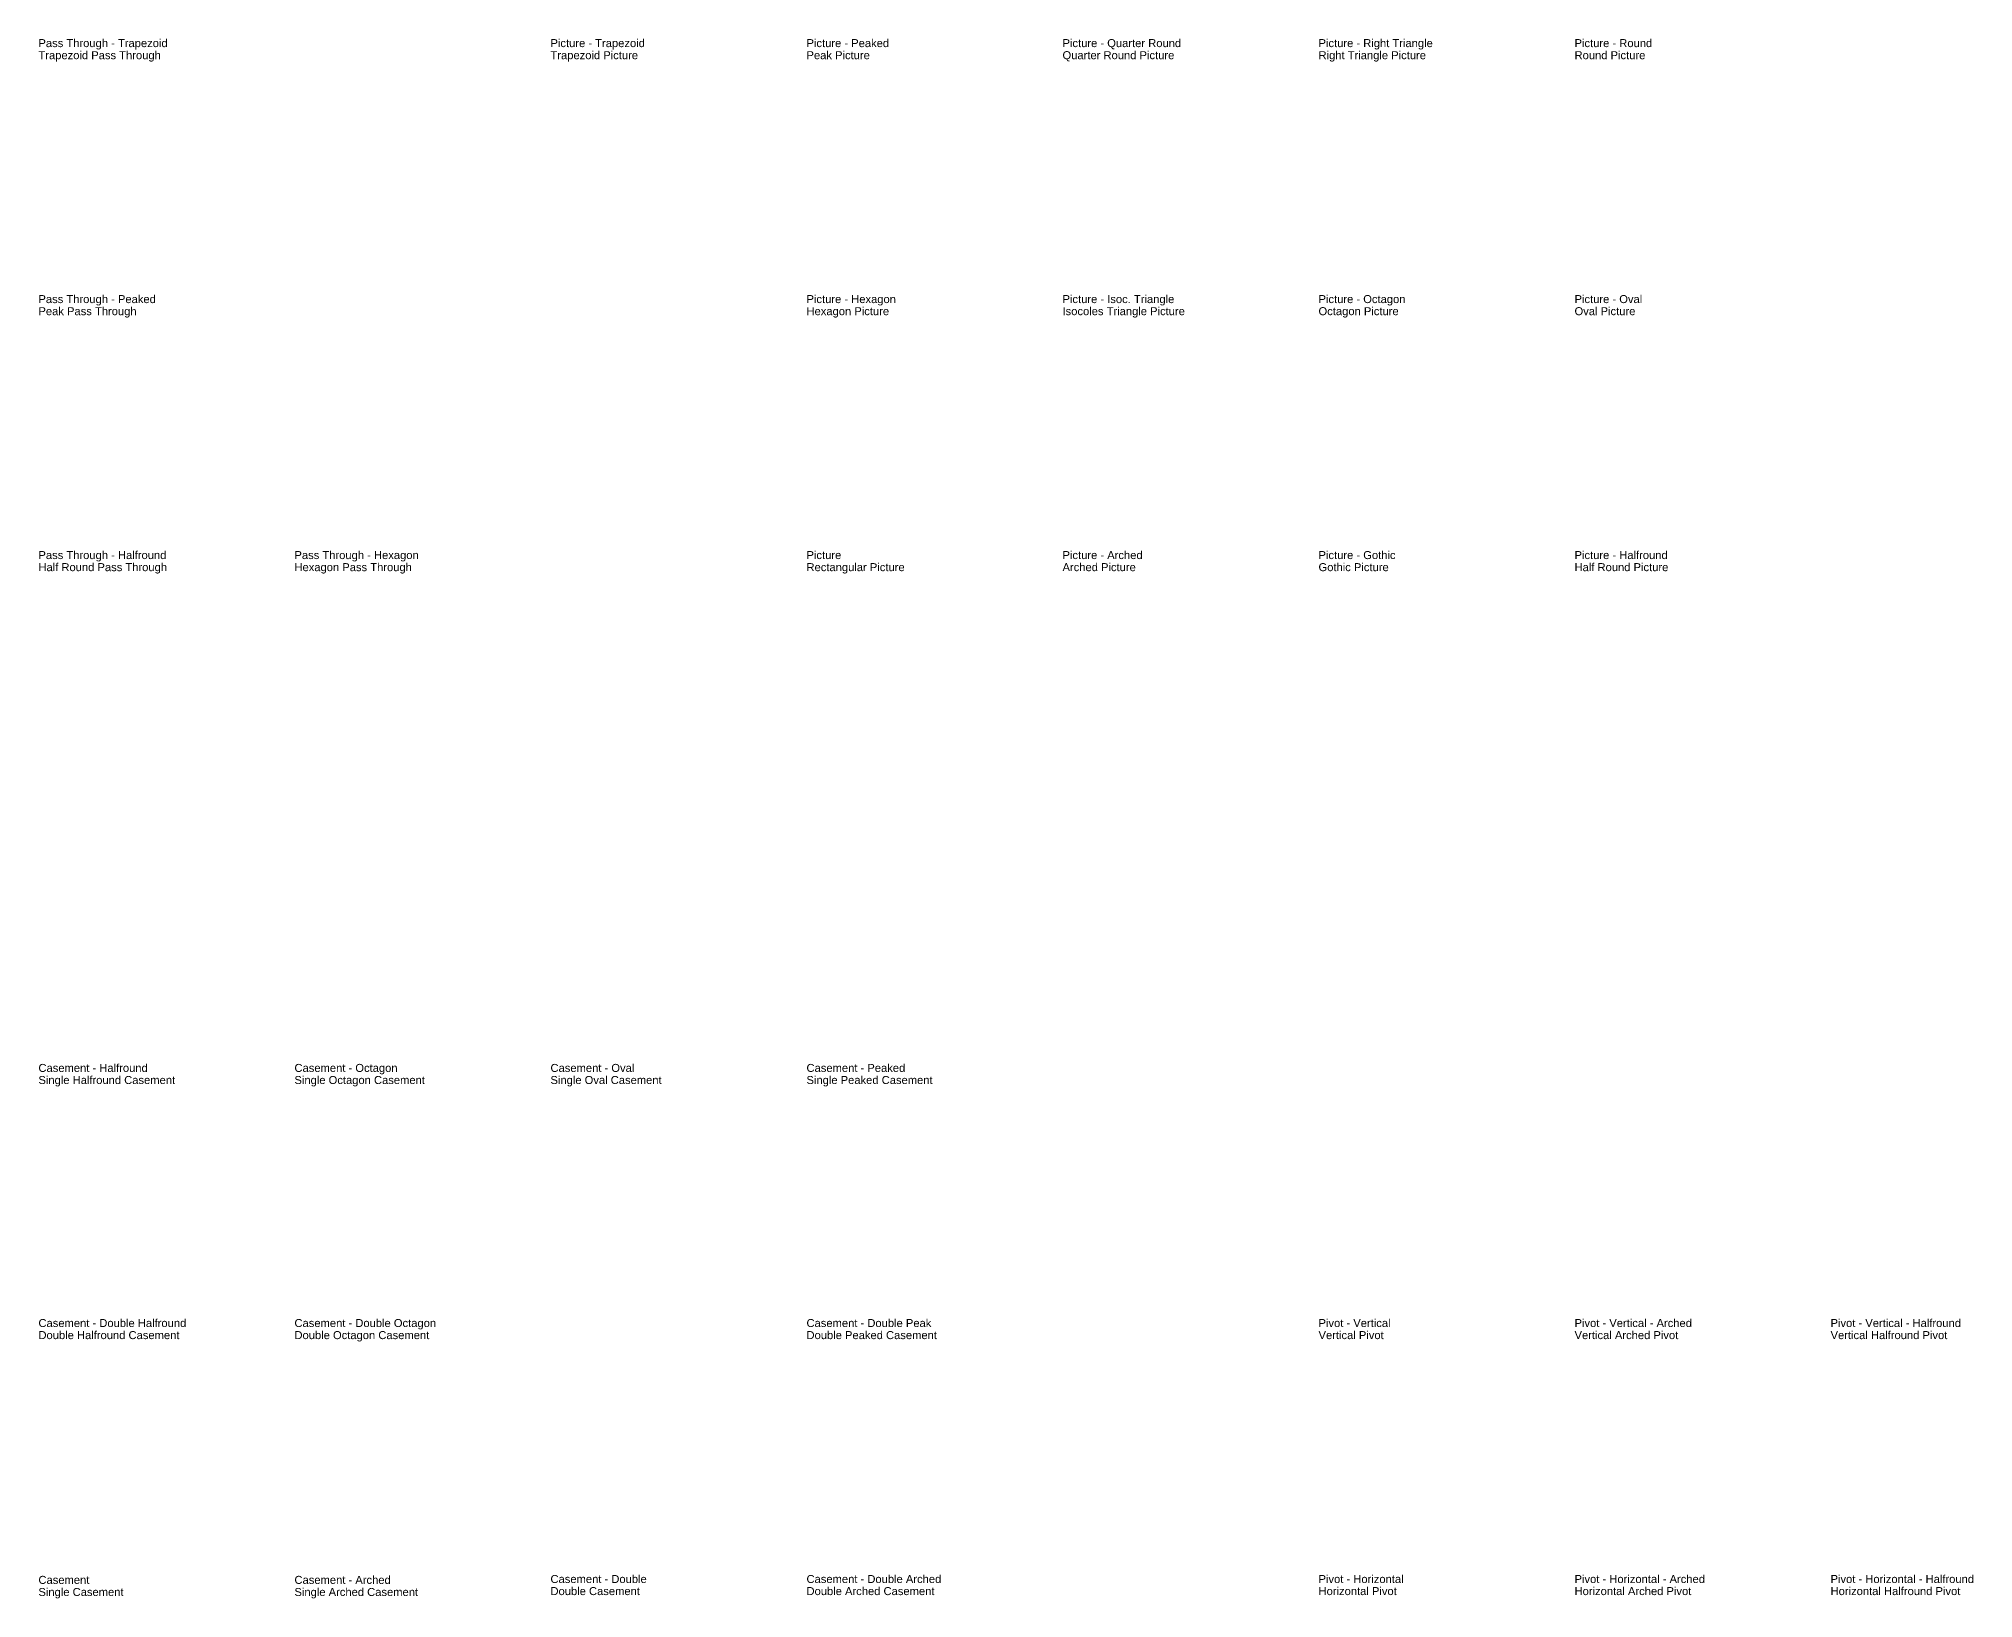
# Model space of a CAD drawing. Header units: inches. Extents: x 2 to 2386, y -111 to 1166.
# Drawn here: x 1298 to 2386, y 1 to 878 of the extents above; entities that cross this region are included whole.
import ezdxf

# ---------------------------------------------------------------- set-up
doc = ezdxf.new("R2010")
doc.units = ezdxf.units.IN
doc.header["$LTSCALE"] = 0.5
doc.header["$MEASUREMENT"] = 0
doc.styles.add('Titles', font='ARIAL.TTF', dxfattribs={"width": 0.75})

msp = doc.modelspace()

# ---------------------------------------------------------------- texts
at = {"style": 'Titles'}
for s, p in [('Trapezoid Pass Through ', (1297.7, 866.7)), ('Pass Through - Trapezoid', (1297.7, 873.5)), ('Trapezoid Picture ', (1585.7, 866.7)), ('Picture - Trapezoid', (1585.7, 873.5)), ('Picture - Peaked', (1729.7, 873.5)), ('Peak Picture ', (1729.7, 866.7)), ('Quarter Round Picture ', (1873.7, 866.7)), ('Picture - Quarter Round', (1873.7, 873.5)), ('Picture - Right Triangle', (2017.7, 873.5)), ('Right Triangle Picture ', (2017.7, 866.7)), ('Picture - Round', (2161.7, 873.5)), ('Round Picture ', (2161.7, 866.7)), ('Pass Through - Peaked', (1297.7, 729.5)), ('Picture - Hexagon', (1729.7, 729.5)), ('Picture - Isoc. Triangle', (1873.7, 729.5)), ('Picture - Octagon', (2017.7, 729.5)), ('Picture - Oval', (2161.7, 729.5)), ('Peak Pass Through ', (1297.7, 722.7)), ('Hexagon Picture ', (1729.7, 722.7)), ('Isocoles Triangle Picture ', (1873.7, 722.7)), ('Octagon Picture ', (2017.7, 722.7)), ('Oval Picture ', (2161.7, 722.7)), ('Pass Through - Halfround', (1297.7, 585.5)), ('Pass Through - Hexagon', (1441.7, 585.5)), ('Picture', (1729.7, 585.5)), ('Picture - Arched', (1873.7, 585.5)), ('Picture - Gothic', (2017.7, 585.5)), ('Picture - Halfround', (2161.7, 585.5)), ('Half Round Pass Through ', (1297.7, 578.7)), ('Hexagon Pass Through ', (1441.7, 578.7)), ('Rectangular Picture ', (1729.7, 578.7)), ('Arched Picture ', (1873.7, 578.7)), ('Gothic Picture ', (2017.7, 578.7)), ('Half Round Picture ', (2161.7, 578.7)), ('Casement - Halfround', (1297.7, 297)), ('Single Halfround Casement ', (1297.7, 290.2)), ('Casement - Octagon', (1441.7, 297)), ('Single Octagon Casement ', (1441.7, 290.2)), ('Casement - Oval', (1585.7, 297)), ('Single Oval Casement ', (1585.7, 290.2)), ('Casement - Peaked', (1729.7, 297)), ('Single Peaked Casement ', (1729.7, 290.2)), ('Casement - Double Halfround', (1297.7, 153.5)), ('Casement - Double Octagon', (1441.7, 153.5)), ('Casement - Double Peak', (1729.7, 153.5)), ('Pivot - Vertical', (2017.7, 153.5)), ('Pivot - Vertical - Arched', (2161.7, 153.5)), ('Pivot - Vertical - Halfround', (2305.7, 153.5)), ('Double Halfround Casement ', (1297.7, 146.7)), ('Double Octagon Casement ', (1441.7, 146.7)), ('Double Peaked Casement ', (1729.7, 146.7)), ('Vertical Pivot', (2017.7, 146.7)), ('Vertical Arched Pivot', (2161.7, 146.7)), ('Vertical Halfround Pivot', (2305.7, 146.7)), ('Casement', (1297.7, 9)), ('Casement - Arched', (1441.7, 9)), ('Casement - Double', (1585.7, 9.5)), ('Casement - Double Arched', (1729.7, 9.5)), ('Pivot - Horizontal', (2017.7, 9.5)), ('Pivot - Horizontal - Arched', (2161.7, 9.5)), ('Pivot - Horizontal - Halfround', (2305.7, 9.5)), ('Single Casement ', (1297.7, 2.2)), ('Single Arched Casement ', (1441.7, 2.2)), ('Double Casement ', (1585.7, 2.7)), ('Double Arched Casement ', (1729.7, 2.7)), ('Horizontal Pivot', (2017.7, 2.7)), ('Horizontal Arched Pivot', (2161.7, 2.7)), ('Horizontal Halfround Pivot', (2305.7, 2.7))]:
    msp.add_text(s, height=4.5, dxfattribs=at).set_placement(p)

doc.saveas('drawing.dxf')
